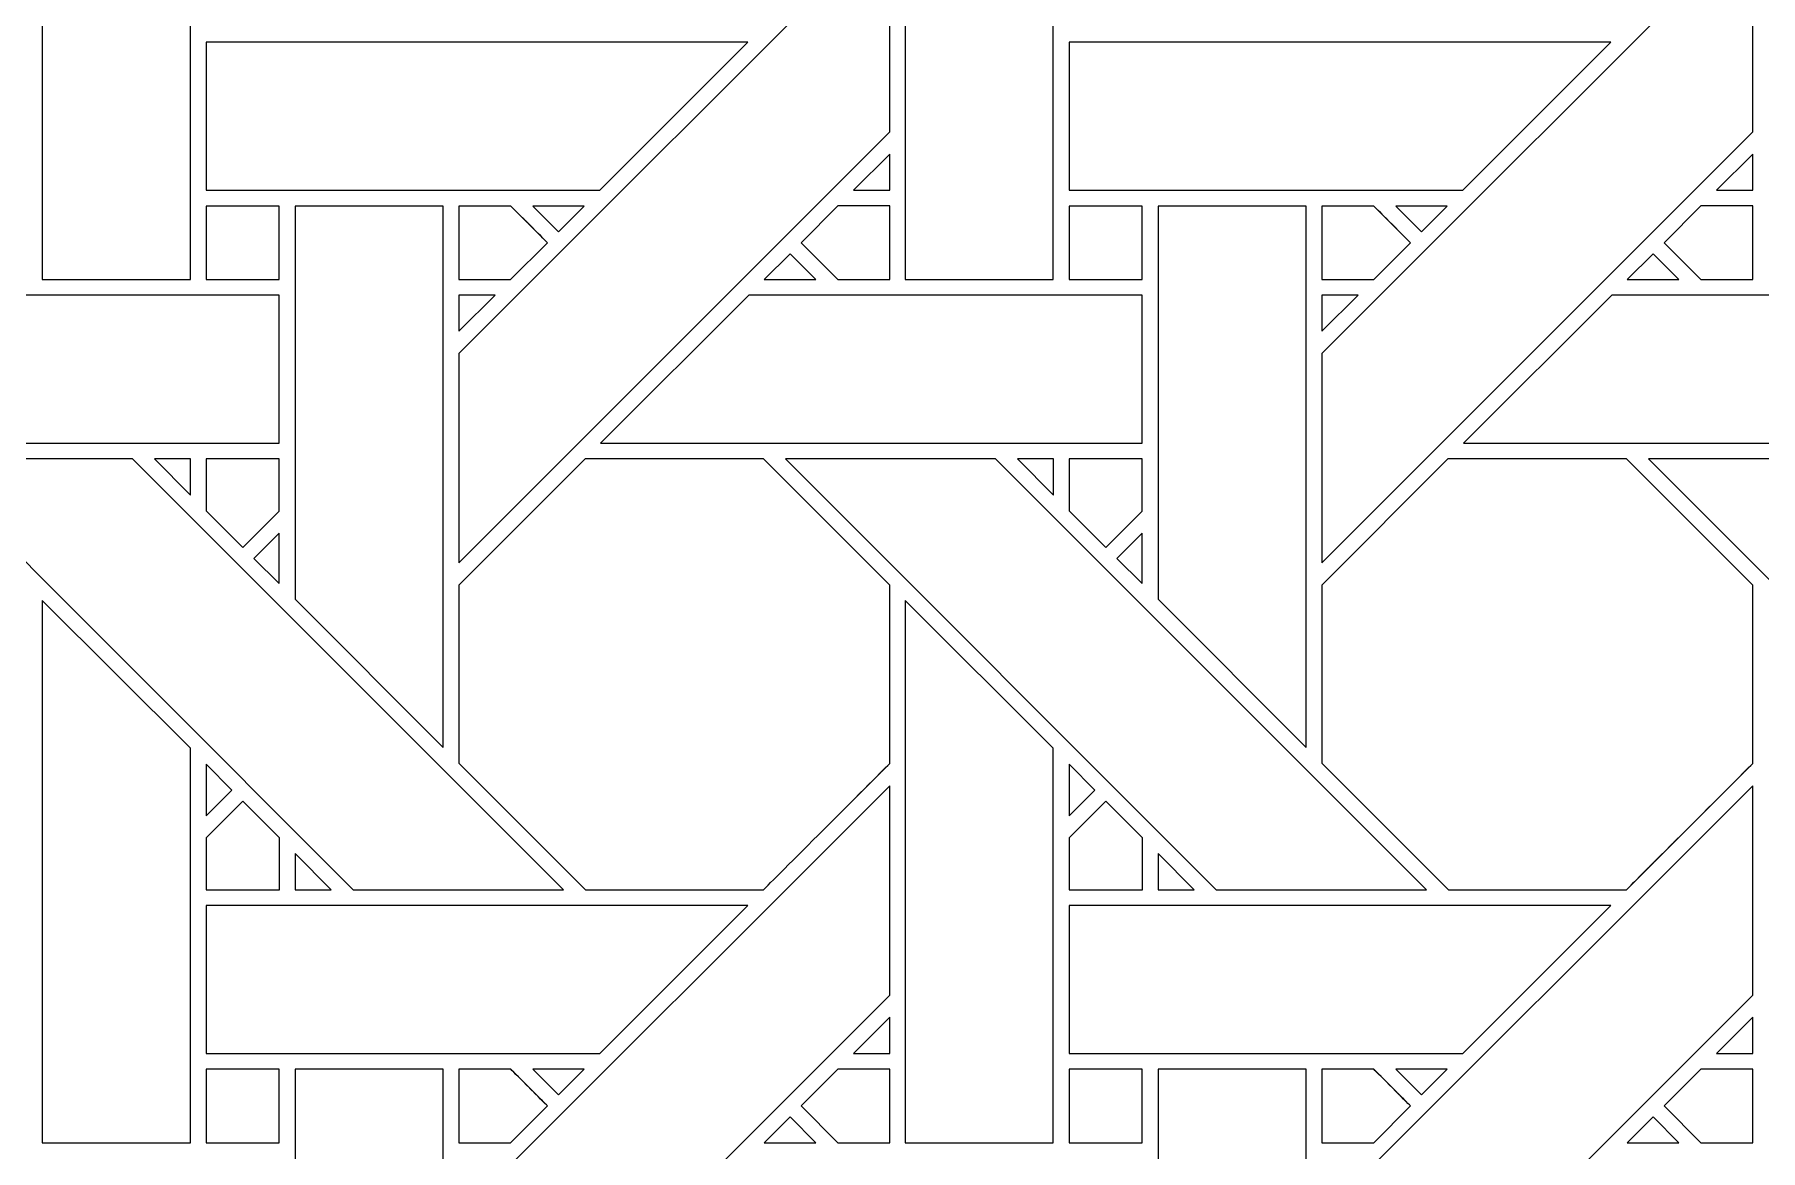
# Model space of a CAD drawing. Header units: inches. Extents: x 8.38 to 16.38, y 5.09 to 13.09.
# Drawn here: x 11.205 to 13.103, y 9.046 to 10.272 of the extents above; entities that cross this region are included whole.
import ezdxf

# ---------------------------------------------------------------- set-up
doc = ezdxf.new("R2010")
doc.units = ezdxf.units.IN
doc.header["$MEASUREMENT"] = 0
doc.layers.add('Design', color=7, linetype='Continuous', lineweight=0)

msp = doc.modelspace()

# ---------------------------------------------------------------- linework, layer by layer
at = {"layer": 'Design'}
for points, knots in [([(12.3829, 13.0948), (10.1737, 13.0948), (8.3829, 11.3039), (8.3829, 9.0948), (8.3829, 6.8856), (10.1737, 5.0948), (12.3829, 5.0948), (14.592, 5.0948), (16.3829, 6.8856), (16.3829, 9.0948), (16.3829, 11.3039), (14.592, 13.0948), (12.3829, 13.0948)], [0, 0, 0, 0, 1, 1, 1, 2, 2, 2, 3, 3, 3, 4, 4, 4, 4]), ([(12.3829, 12.6711), (10.4077, 12.6711), (8.8066, 11.0699), (8.8066, 9.0948), (8.8066, 7.1196), (10.4077, 5.5185), (12.3829, 5.5185), (14.358, 5.5185), (15.9592, 7.1196), (15.9592, 9.0948), (15.9592, 11.0699), (14.358, 12.6711), (12.3829, 12.6711)], [0, 0, 0, 0, 1, 1, 1, 2, 2, 2, 3, 3, 3, 4, 4, 4, 4]), ([(11.2137, 10.0031), (11.2137, 10.0031), (11.2137, 10.599), (11.2137, 10.599), (11.2137, 10.599), (11.3765, 10.4368), (11.3765, 10.4368), (11.3765, 10.4368), (11.3765, 10.0031), (11.3765, 10.0031), (11.3765, 10.0031), (11.2137, 10.0031), (11.2137, 10.0031)], [0, 0, 0, 0, 1, 1, 1, 2, 2, 2, 3, 3, 3, 4, 4, 4, 4]), ([(12.1625, 10.0031), (12.1625, 10.0031), (12.1625, 10.599), (12.1625, 10.599), (12.1625, 10.599), (12.3252, 10.4368), (12.3252, 10.4368), (12.3252, 10.4368), (12.3252, 10.0031), (12.3252, 10.0031), (12.3252, 10.0031), (12.1625, 10.0031), (12.1625, 10.0031)], [0, 0, 0, 0, 1, 1, 1, 2, 2, 2, 3, 3, 3, 4, 4, 4, 4]), ([(12.1453, 10.1654), (12.1453, 10.1654), (11.6717, 9.6917), (11.6717, 9.6917), (11.6717, 9.6917), (11.6717, 9.9218), (11.6717, 9.9218), (11.6717, 9.9218), (12.1453, 10.3954), (12.1453, 10.3954), (12.1453, 10.3954), (12.1453, 10.1654), (12.1453, 10.1654)], [0, 0, 0, 0, 1, 1, 1, 2, 2, 2, 3, 3, 3, 4, 4, 4, 4]), ([(13.0941, 10.1654), (13.0941, 10.1654), (12.6204, 9.6917), (12.6204, 9.6917), (12.6204, 9.6917), (12.6204, 9.9218), (12.6204, 9.9218), (12.6204, 9.9218), (13.0941, 10.3954), (13.0941, 10.3954), (13.0941, 10.3954), (13.0941, 10.1654), (13.0941, 10.1654)], [0, 0, 0, 0, 1, 1, 1, 2, 2, 2, 3, 3, 3, 4, 4, 4, 4]), ([(11.9895, 10.2639), (11.9895, 10.2639), (11.8268, 10.1012), (11.8268, 10.1012), (11.8268, 10.1012), (11.3938, 10.1012), (11.3938, 10.1012), (11.3938, 10.1012), (11.3938, 10.2639), (11.3938, 10.2639), (11.3938, 10.2639), (11.9895, 10.2639), (11.9895, 10.2639)], [0, 0, 0, 0, 1, 1, 1, 2, 2, 2, 3, 3, 3, 4, 4, 4, 4]), ([(12.7755, 10.1012), (12.7755, 10.1012), (12.3425, 10.1012), (12.3425, 10.1012), (12.3425, 10.1012), (12.3425, 10.2639), (12.3425, 10.2639), (12.3425, 10.2639), (12.9382, 10.2639), (12.9382, 10.2639), (12.9382, 10.2639), (12.7755, 10.1012), (12.7755, 10.1012)], [0, 0, 0, 0, 1, 1, 1, 2, 2, 2, 3, 3, 3, 4, 4, 4, 4]), ([(12.1056, 10.1012), (12.1056, 10.1012), (12.1453, 10.141), (12.1453, 10.141), (12.1453, 10.141), (12.1453, 10.1012), (12.1453, 10.1012), (12.1453, 10.1012), (12.1056, 10.1012), (12.1056, 10.1012)], [0, 0, 0, 0, 1, 1, 1, 2, 2, 2, 3, 3, 3, 3]), ([(13.0543, 10.1012), (13.0543, 10.1012), (13.0941, 10.141), (13.0941, 10.141), (13.0941, 10.141), (13.0941, 10.1012), (13.0941, 10.1012), (13.0941, 10.1012), (13.0543, 10.1012), (13.0543, 10.1012)], [0, 0, 0, 0, 1, 1, 1, 2, 2, 2, 3, 3, 3, 3]), ([(11.474, 10.0031), (11.474, 10.0031), (11.3938, 10.0031), (11.3938, 10.0031), (11.3938, 10.0031), (11.3938, 10.0839), (11.3938, 10.0839), (11.3938, 10.0839), (11.474, 10.0839), (11.474, 10.0839), (11.474, 10.0839), (11.474, 10.0031), (11.474, 10.0031)], [0, 0, 0, 0, 1, 1, 1, 2, 2, 2, 3, 3, 3, 4, 4, 4, 4]), ([(11.474, 10.0839), (11.474, 10.0839), (11.474, 10.0031), (11.474, 10.0031), (11.474, 10.0031), (11.3938, 10.0031), (11.3938, 10.0031), (11.3938, 10.0031), (11.3938, 10.0839), (11.3938, 10.0839), (11.3938, 10.0839), (11.474, 10.0839), (11.474, 10.0839)], [0, 0, 0, 0, 1, 1, 1, 2, 2, 2, 3, 3, 3, 4, 4, 4, 4]), ([(11.4916, 9.6517), (11.4916, 9.6517), (11.4916, 10.0839), (11.4916, 10.0839), (11.4916, 10.0839), (11.6545, 10.0839), (11.6545, 10.0839), (11.6545, 10.0839), (11.6545, 9.4888), (11.6545, 9.4888), (11.6545, 9.4888), (11.4916, 9.6517), (11.4916, 9.6517)], [0, 0, 0, 0, 1, 1, 1, 2, 2, 2, 3, 3, 3, 4, 4, 4, 4]), ([(11.7287, 10.0839), (11.7339, 10.0788), (11.7646, 10.048), (11.7691, 10.0436), (11.7691, 10.0436), (11.7286, 10.0032), (11.7286, 10.0032), (11.7286, 10.0032), (11.6717, 10.0032), (11.6717, 10.0032), (11.6717, 10.0032), (11.6717, 10.0839), (11.6717, 10.0839), (11.6717, 10.0839), (11.7287, 10.0839), (11.7287, 10.0839)], [0, 0, 0, 0, 1, 1, 1, 2, 2, 2, 3, 3, 3, 4, 4, 4, 5, 5, 5, 5]), ([(11.7691, 10.0436), (11.7691, 10.0436), (11.7286, 10.0032), (11.7286, 10.0032), (11.7286, 10.0032), (11.6717, 10.0032), (11.6717, 10.0032), (11.6717, 10.0032), (11.6717, 10.0839), (11.6717, 10.0839), (11.6717, 10.0839), (11.7287, 10.0839), (11.7287, 10.0839), (11.7339, 10.0787), (11.7647, 10.0479), (11.7691, 10.0436)], [0, 0, 0, 0, 1, 1, 1, 2, 2, 2, 3, 3, 3, 4, 4, 4, 5, 5, 5, 5]), ([(11.7531, 10.0839), (11.7531, 10.0839), (11.8096, 10.0839), (11.8096, 10.0839), (11.8096, 10.0839), (11.7813, 10.0557), (11.7813, 10.0557), (11.7813, 10.0557), (11.7531, 10.0839), (11.7531, 10.0839)], [0, 0, 0, 0, 1, 1, 1, 2, 2, 2, 3, 3, 3, 3]), ([(12.1453, 10.084), (12.1453, 10.084), (12.1453, 10.0031), (12.1453, 10.0031), (12.1453, 10.0031), (12.0882, 10.0031), (12.0882, 10.0031), (12.0882, 10.0031), (12.0479, 10.0435), (12.0479, 10.0435), (12.0479, 10.0435), (12.0883, 10.084), (12.0883, 10.084), (12.0883, 10.084), (12.1453, 10.084), (12.1453, 10.084)], [0, 0, 0, 0, 1, 1, 1, 2, 2, 2, 3, 3, 3, 4, 4, 4, 5, 5, 5, 5]), ([(12.1453, 10.084), (12.1453, 10.084), (12.1453, 10.0031), (12.1453, 10.0031), (12.1453, 10.0031), (12.0882, 10.0031), (12.0882, 10.0031), (12.0882, 10.0031), (12.0479, 10.0435), (12.0479, 10.0435), (12.0479, 10.0435), (12.0883, 10.084), (12.0883, 10.084), (12.0883, 10.084), (12.1453, 10.084), (12.1453, 10.084)], [0, 0, 0, 0, 1, 1, 1, 2, 2, 2, 3, 3, 3, 4, 4, 4, 5, 5, 5, 5]), ([(12.3425, 10.0839), (12.3425, 10.0839), (12.4228, 10.0839), (12.4228, 10.0839), (12.4228, 10.0839), (12.4228, 10.0031), (12.4228, 10.0031), (12.4228, 10.0031), (12.3425, 10.0031), (12.3425, 10.0031), (12.3425, 10.0031), (12.3425, 10.0839), (12.3425, 10.0839)], [0, 0, 0, 0, 1, 1, 1, 2, 2, 2, 3, 3, 3, 4, 4, 4, 4]), ([(12.3425, 10.0031), (12.3425, 10.0031), (12.3425, 10.0839), (12.3425, 10.0839), (12.3425, 10.0839), (12.4228, 10.0839), (12.4228, 10.0839), (12.4228, 10.0839), (12.4228, 10.0031), (12.4228, 10.0031), (12.4228, 10.0031), (12.3425, 10.0031), (12.3425, 10.0031)], [0, 0, 0, 0, 1, 1, 1, 2, 2, 2, 3, 3, 3, 4, 4, 4, 4]), ([(12.4403, 9.6517), (12.4403, 9.6517), (12.4403, 10.0839), (12.4403, 10.0839), (12.4403, 10.0839), (12.6032, 10.0839), (12.6032, 10.0839), (12.6032, 10.0839), (12.6032, 9.4888), (12.6032, 9.4888), (12.6032, 9.4888), (12.4403, 9.6517), (12.4403, 9.6517)], [0, 0, 0, 0, 1, 1, 1, 2, 2, 2, 3, 3, 3, 4, 4, 4, 4]), ([(12.6204, 10.0032), (12.6204, 10.0032), (12.6204, 10.0839), (12.6204, 10.0839), (12.6204, 10.0839), (12.6775, 10.0839), (12.6775, 10.0839), (12.6826, 10.0788), (12.7134, 10.048), (12.7178, 10.0436), (12.7178, 10.0436), (12.6774, 10.0032), (12.6774, 10.0032), (12.6774, 10.0032), (12.6204, 10.0032), (12.6204, 10.0032)], [0, 0, 0, 0, 1, 1, 1, 2, 2, 2, 3, 3, 3, 4, 4, 4, 5, 5, 5, 5]), ([(12.7019, 10.0595), (12.7019, 10.0595), (12.7178, 10.0436), (12.7178, 10.0436), (12.7178, 10.0436), (12.6774, 10.0032), (12.6774, 10.0032), (12.6774, 10.0032), (12.6204, 10.0032), (12.6204, 10.0032), (12.6204, 10.0032), (12.6204, 10.0839), (12.6204, 10.0839), (12.6204, 10.0839), (12.6775, 10.0839), (12.6775, 10.0839), (12.6828, 10.0786), (12.6927, 10.0688), (12.7019, 10.0595)], [0, 0, 0, 0, 1, 1, 1, 2, 2, 2, 3, 3, 3, 4, 4, 4, 5, 5, 5, 6, 6, 6, 6]), ([(12.7018, 10.0839), (12.7018, 10.0839), (12.7583, 10.0839), (12.7583, 10.0839), (12.7583, 10.0839), (12.73, 10.0557), (12.73, 10.0557), (12.73, 10.0557), (12.7018, 10.0839), (12.7018, 10.0839)], [0, 0, 0, 0, 1, 1, 1, 2, 2, 2, 3, 3, 3, 3]), ([(13.037, 10.0031), (13.037, 10.0031), (12.9966, 10.0435), (12.9966, 10.0435), (12.9966, 10.0435), (13.037, 10.084), (13.037, 10.084), (13.037, 10.084), (13.0941, 10.084), (13.0941, 10.084), (13.0941, 10.084), (13.0941, 10.0031), (13.0941, 10.0031), (13.0941, 10.0031), (13.037, 10.0031), (13.037, 10.0031)], [0, 0, 0, 0, 1, 1, 1, 2, 2, 2, 3, 3, 3, 4, 4, 4, 5, 5, 5, 5]), ([(13.0941, 10.084), (13.0941, 10.084), (13.0941, 10.0031), (13.0941, 10.0031), (13.0941, 10.0031), (13.037, 10.0031), (13.037, 10.0031), (13.037, 10.0031), (12.9966, 10.0435), (12.9966, 10.0435), (12.9966, 10.0435), (13.037, 10.084), (13.037, 10.084), (13.037, 10.084), (13.0941, 10.084), (13.0941, 10.084)], [0, 0, 0, 0, 1, 1, 1, 2, 2, 2, 3, 3, 3, 4, 4, 4, 5, 5, 5, 5]), ([(12.064, 10.0031), (12.064, 10.0031), (12.0075, 10.0031), (12.0075, 10.0031), (12.0075, 10.0031), (12.0358, 10.0314), (12.0358, 10.0314), (12.0358, 10.0314), (12.064, 10.0031), (12.064, 10.0031)], [0, 0, 0, 0, 1, 1, 1, 2, 2, 2, 3, 3, 3, 3]), ([(13.0127, 10.0031), (13.0127, 10.0031), (12.9562, 10.0031), (12.9562, 10.0031), (12.9562, 10.0031), (12.9845, 10.0314), (12.9845, 10.0314), (12.9845, 10.0314), (13.0127, 10.0031), (13.0127, 10.0031)], [0, 0, 0, 0, 1, 1, 1, 2, 2, 2, 3, 3, 3, 3]), ([(11.4741, 9.986), (11.4741, 9.986), (11.4741, 9.8232), (11.4741, 9.8232), (11.4741, 9.8232), (10.8788, 9.8232), (10.8788, 9.8232), (10.8788, 9.8232), (11.0416, 9.986), (11.0416, 9.986), (11.0416, 9.986), (11.4741, 9.986), (11.4741, 9.986)], [0, 0, 0, 0, 1, 1, 1, 2, 2, 2, 3, 3, 3, 4, 4, 4, 4]), ([(11.7115, 9.986), (11.7115, 9.986), (11.6717, 9.9462), (11.6717, 9.9462), (11.6717, 9.9462), (11.6717, 9.986), (11.6717, 9.986), (11.6717, 9.986), (11.7115, 9.986), (11.7115, 9.986)], [0, 0, 0, 0, 1, 1, 1, 2, 2, 2, 3, 3, 3, 3]), ([(12.4228, 9.986), (12.4228, 9.986), (12.4228, 9.8232), (12.4228, 9.8232), (12.4228, 9.8232), (11.8275, 9.8232), (11.8275, 9.8232), (11.8275, 9.8232), (11.9904, 9.986), (11.9904, 9.986), (11.9904, 9.986), (12.4228, 9.986), (12.4228, 9.986)], [0, 0, 0, 0, 1, 1, 1, 2, 2, 2, 3, 3, 3, 4, 4, 4, 4]), ([(12.6602, 9.986), (12.6602, 9.986), (12.6204, 9.9462), (12.6204, 9.9462), (12.6204, 9.9462), (12.6204, 9.986), (12.6204, 9.986), (12.6204, 9.986), (12.6602, 9.986), (12.6602, 9.986)], [0, 0, 0, 0, 1, 1, 1, 2, 2, 2, 3, 3, 3, 3]), ([(13.3715, 9.986), (13.3715, 9.986), (13.3715, 9.8232), (13.3715, 9.8232), (13.3715, 9.8232), (12.7762, 9.8232), (12.7762, 9.8232), (12.7762, 9.8232), (12.9391, 9.986), (12.9391, 9.986), (12.9391, 9.986), (13.3715, 9.986), (13.3715, 9.986)], [0, 0, 0, 0, 1, 1, 1, 2, 2, 2, 3, 3, 3, 4, 4, 4, 4]), ([(11.7867, 9.3324), (11.7867, 9.3324), (11.5556, 9.3324), (11.5556, 9.3324), (11.5556, 9.3324), (11.0821, 9.8061), (11.0821, 9.8061), (11.0821, 9.8061), (11.313, 9.8061), (11.313, 9.8061), (11.313, 9.8061), (11.7867, 9.3324), (11.7867, 9.3324)], [0, 0, 0, 0, 1, 1, 1, 2, 2, 2, 3, 3, 3, 4, 4, 4, 4]), ([(11.3372, 9.8061), (11.3372, 9.8061), (11.3766, 9.8061), (11.3766, 9.8061), (11.3766, 9.8061), (11.3766, 9.7662), (11.3766, 9.7662), (11.3766, 9.7662), (11.3372, 9.8061), (11.3372, 9.8061)], [0, 0, 0, 0, 1, 1, 1, 2, 2, 2, 3, 3, 3, 3]), ([(11.474, 9.8061), (11.474, 9.8061), (11.474, 9.7485), (11.474, 9.7485), (11.474, 9.7485), (11.4341, 9.7085), (11.4341, 9.7085), (11.4341, 9.7085), (11.3938, 9.7489), (11.3938, 9.7489), (11.3938, 9.7489), (11.3938, 9.8061), (11.3938, 9.8061), (11.3938, 9.8061), (11.474, 9.8061), (11.474, 9.8061)], [0, 0, 0, 0, 1, 1, 1, 2, 2, 2, 3, 3, 3, 4, 4, 4, 5, 5, 5, 5]), ([(11.474, 9.7485), (11.474, 9.7485), (11.4341, 9.7085), (11.4341, 9.7085), (11.4341, 9.7085), (11.3938, 9.7489), (11.3938, 9.7489), (11.3938, 9.7489), (11.3938, 9.8061), (11.3938, 9.8061), (11.3938, 9.8061), (11.474, 9.8061), (11.474, 9.8061), (11.474, 9.8061), (11.474, 9.7485), (11.474, 9.7485)], [0, 0, 0, 0, 1, 1, 1, 2, 2, 2, 3, 3, 3, 4, 4, 4, 5, 5, 5, 5]), ([(11.8104, 9.8061), (11.8104, 9.8061), (12.0066, 9.8061), (12.0066, 9.8061), (12.0066, 9.8061), (12.1453, 9.6673), (12.1453, 9.6673), (12.1453, 9.6673), (12.1453, 9.4711), (12.1453, 9.4711), (12.1275, 9.4532), (12.0156, 9.3414), (12.0066, 9.3324), (12.0066, 9.3324), (11.8109, 9.3324), (11.8109, 9.3324), (11.8109, 9.3324), (11.6717, 9.4717), (11.6717, 9.4717), (11.6717, 9.4717), (11.6717, 9.6673), (11.6717, 9.6673), (11.6717, 9.6673), (11.8104, 9.8061), (11.8104, 9.8061)], [0, 0, 0, 0, 1, 1, 1, 2, 2, 2, 3, 3, 3, 4, 4, 4, 5, 5, 5, 6, 6, 6, 7, 7, 7, 8, 8, 8, 8]), ([(12.1453, 9.4711), (12.1274, 9.4531), (12.0155, 9.3414), (12.0066, 9.3324), (12.0066, 9.3324), (11.8109, 9.3324), (11.8109, 9.3324), (11.8109, 9.3324), (11.6717, 9.4717), (11.6717, 9.4717), (11.6717, 9.4717), (11.6717, 9.6673), (11.6717, 9.6673), (11.6717, 9.6673), (11.8104, 9.8061), (11.8104, 9.8061), (11.8104, 9.8061), (12.0066, 9.8061), (12.0066, 9.8061), (12.0066, 9.8061), (12.1453, 9.6673), (12.1453, 9.6673), (12.1453, 9.6673), (12.1453, 9.4711), (12.1453, 9.4711)], [0, 0, 0, 0, 1, 1, 1, 2, 2, 2, 3, 3, 3, 4, 4, 4, 5, 5, 5, 6, 6, 6, 7, 7, 7, 8, 8, 8, 8]), ([(12.7354, 9.3324), (12.7354, 9.3324), (12.5044, 9.3324), (12.5044, 9.3324), (12.5044, 9.3324), (12.0308, 9.8061), (12.0308, 9.8061), (12.0308, 9.8061), (12.2618, 9.8061), (12.2618, 9.8061), (12.2618, 9.8061), (12.7354, 9.3324), (12.7354, 9.3324)], [0, 0, 0, 0, 1, 1, 1, 2, 2, 2, 3, 3, 3, 4, 4, 4, 4]), ([(12.2859, 9.8061), (12.2859, 9.8061), (12.3253, 9.8061), (12.3253, 9.8061), (12.3253, 9.8061), (12.3253, 9.7662), (12.3253, 9.7662), (12.3253, 9.7662), (12.2859, 9.8061), (12.2859, 9.8061)], [0, 0, 0, 0, 1, 1, 1, 2, 2, 2, 3, 3, 3, 3]), ([(12.4228, 9.8061), (12.4228, 9.8061), (12.4228, 9.7485), (12.4228, 9.7485), (12.4228, 9.7485), (12.3828, 9.7085), (12.3828, 9.7085), (12.3828, 9.7085), (12.3425, 9.7489), (12.3425, 9.7489), (12.3425, 9.7489), (12.3425, 9.8061), (12.3425, 9.8061), (12.3425, 9.8061), (12.4228, 9.8061), (12.4228, 9.8061)], [0, 0, 0, 0, 1, 1, 1, 2, 2, 2, 3, 3, 3, 4, 4, 4, 5, 5, 5, 5]), ([(12.4228, 9.7485), (12.4228, 9.7485), (12.3828, 9.7085), (12.3828, 9.7085), (12.3828, 9.7085), (12.3425, 9.7489), (12.3425, 9.7489), (12.3425, 9.7489), (12.3425, 9.8061), (12.3425, 9.8061), (12.3425, 9.8061), (12.4228, 9.8061), (12.4228, 9.8061), (12.4228, 9.8061), (12.4228, 9.7485), (12.4228, 9.7485)], [0, 0, 0, 0, 1, 1, 1, 2, 2, 2, 3, 3, 3, 4, 4, 4, 5, 5, 5, 5]), ([(12.9553, 9.3324), (12.9553, 9.3324), (12.7596, 9.3324), (12.7596, 9.3324), (12.7596, 9.3324), (12.6204, 9.4717), (12.6204, 9.4717), (12.6204, 9.4717), (12.6204, 9.6673), (12.6204, 9.6673), (12.6204, 9.6673), (12.7591, 9.8061), (12.7591, 9.8061), (12.7591, 9.8061), (12.9553, 9.8061), (12.9553, 9.8061), (12.9553, 9.8061), (13.0941, 9.6673), (13.0941, 9.6673), (13.0941, 9.6673), (13.0941, 9.4711), (13.0941, 9.4711), (13.0763, 9.4532), (12.9643, 9.3414), (12.9553, 9.3324)], [0, 0, 0, 0, 1, 1, 1, 2, 2, 2, 3, 3, 3, 4, 4, 4, 5, 5, 5, 6, 6, 6, 7, 7, 7, 8, 8, 8, 8]), ([(13.0941, 9.6673), (13.0941, 9.6673), (13.0941, 9.4711), (13.0941, 9.4711), (13.0759, 9.4529), (12.9641, 9.3412), (12.9553, 9.3324), (12.9553, 9.3324), (12.7596, 9.3324), (12.7596, 9.3324), (12.7596, 9.3324), (12.6204, 9.4717), (12.6204, 9.4717), (12.6204, 9.4717), (12.6204, 9.6673), (12.6204, 9.6673), (12.6204, 9.6673), (12.7591, 9.8061), (12.7591, 9.8061), (12.7591, 9.8061), (12.9553, 9.8061), (12.9553, 9.8061), (12.9553, 9.8061), (13.0941, 9.6673), (13.0941, 9.6673)], [0, 0, 0, 0, 1, 1, 1, 2, 2, 2, 3, 3, 3, 4, 4, 4, 5, 5, 5, 6, 6, 6, 7, 7, 7, 8, 8, 8, 8]), ([(13.6841, 9.3324), (13.6841, 9.3324), (13.4531, 9.3324), (13.4531, 9.3324), (13.4531, 9.3324), (12.9795, 9.8061), (12.9795, 9.8061), (12.9795, 9.8061), (13.2105, 9.8061), (13.2105, 9.8061), (13.2105, 9.8061), (13.6841, 9.3324), (13.6841, 9.3324)], [0, 0, 0, 0, 1, 1, 1, 2, 2, 2, 3, 3, 3, 4, 4, 4, 4]), ([(11.4741, 9.7242), (11.4741, 9.7242), (11.4741, 9.6691), (11.4741, 9.6691), (11.4741, 9.6691), (11.4463, 9.6964), (11.4463, 9.6964), (11.4463, 9.6964), (11.4741, 9.7242), (11.4741, 9.7242)], [0, 0, 0, 0, 1, 1, 1, 2, 2, 2, 3, 3, 3, 3]), ([(12.4228, 9.7242), (12.4228, 9.7242), (12.4228, 9.6691), (12.4228, 9.6691), (12.4228, 9.6691), (12.395, 9.6964), (12.395, 9.6964), (12.395, 9.6964), (12.4228, 9.7242), (12.4228, 9.7242)], [0, 0, 0, 0, 1, 1, 1, 2, 2, 2, 3, 3, 3, 3]), ([(11.3765, 9.4881), (11.3765, 9.4881), (11.3765, 9.0544), (11.3765, 9.0544), (11.3765, 9.0544), (11.2137, 9.0544), (11.2137, 9.0544), (11.2137, 9.0544), (11.2137, 9.6502), (11.2137, 9.6502), (11.2137, 9.6502), (11.3765, 9.4881), (11.3765, 9.4881)], [0, 0, 0, 0, 1, 1, 1, 2, 2, 2, 3, 3, 3, 4, 4, 4, 4]), ([(12.1625, 9.0544), (12.1625, 9.0544), (12.1625, 9.6502), (12.1625, 9.6502), (12.1625, 9.6502), (12.3252, 9.4881), (12.3252, 9.4881), (12.3252, 9.4881), (12.3252, 9.0544), (12.3252, 9.0544), (12.3252, 9.0544), (12.1625, 9.0544), (12.1625, 9.0544)], [0, 0, 0, 0, 1, 1, 1, 2, 2, 2, 3, 3, 3, 4, 4, 4, 4]), ([(11.3938, 9.4138), (11.3938, 9.4138), (11.3938, 9.4706), (11.3938, 9.4706), (11.3938, 9.4706), (11.422, 9.442), (11.422, 9.442), (11.422, 9.442), (11.3938, 9.4138), (11.3938, 9.4138)], [0, 0, 0, 0, 1, 1, 1, 2, 2, 2, 3, 3, 3, 3]), ([(12.3425, 9.4138), (12.3425, 9.4138), (12.3425, 9.4706), (12.3425, 9.4706), (12.3425, 9.4706), (12.3707, 9.442), (12.3707, 9.442), (12.3707, 9.442), (12.3425, 9.4138), (12.3425, 9.4138)], [0, 0, 0, 0, 1, 1, 1, 2, 2, 2, 3, 3, 3, 3]), ([(12.1453, 9.2166), (12.1453, 9.2166), (11.6717, 8.743), (11.6717, 8.743), (11.6717, 8.743), (11.6717, 8.9731), (11.6717, 8.9731), (11.6717, 8.9731), (12.1453, 9.4467), (12.1453, 9.4467), (12.1453, 9.4467), (12.1453, 9.2166), (12.1453, 9.2166)], [0, 0, 0, 0, 1, 1, 1, 2, 2, 2, 3, 3, 3, 4, 4, 4, 4]), ([(13.0941, 9.2166), (13.0941, 9.2166), (12.6204, 8.743), (12.6204, 8.743), (12.6204, 8.743), (12.6204, 8.9731), (12.6204, 8.9731), (12.6204, 8.9731), (13.0941, 9.4467), (13.0941, 9.4467), (13.0941, 9.4467), (13.0941, 9.2166), (13.0941, 9.2166)], [0, 0, 0, 0, 1, 1, 1, 2, 2, 2, 3, 3, 3, 4, 4, 4, 4]), ([(11.3938, 9.3322), (11.3938, 9.3322), (11.3938, 9.3895), (11.3938, 9.3895), (11.3938, 9.3895), (11.4341, 9.4298), (11.4341, 9.4298), (11.4341, 9.4298), (11.4745, 9.3895), (11.4745, 9.3895), (11.4745, 9.3895), (11.4745, 9.3322), (11.4745, 9.3322), (11.4745, 9.3322), (11.3938, 9.3322), (11.3938, 9.3322)], [0, 0, 0, 0, 1, 1, 1, 2, 2, 2, 3, 3, 3, 4, 4, 4, 5, 5, 5, 5]), ([(11.3938, 9.3322), (11.3938, 9.3322), (11.3938, 9.3895), (11.3938, 9.3895), (11.3938, 9.3895), (11.4341, 9.4298), (11.4341, 9.4298), (11.4341, 9.4298), (11.4745, 9.3895), (11.4745, 9.3895), (11.4745, 9.3895), (11.4745, 9.3322), (11.4745, 9.3322), (11.4745, 9.3322), (11.3938, 9.3322), (11.3938, 9.3322)], [0, 0, 0, 0, 1, 1, 1, 2, 2, 2, 3, 3, 3, 4, 4, 4, 5, 5, 5, 5]), ([(12.3425, 9.3322), (12.3425, 9.3322), (12.3425, 9.3895), (12.3425, 9.3895), (12.3425, 9.3895), (12.3829, 9.4298), (12.3829, 9.4298), (12.3829, 9.4298), (12.4232, 9.3895), (12.4232, 9.3895), (12.4232, 9.3895), (12.4232, 9.3322), (12.4232, 9.3322), (12.4232, 9.3322), (12.3425, 9.3322), (12.3425, 9.3322)], [0, 0, 0, 0, 1, 1, 1, 2, 2, 2, 3, 3, 3, 4, 4, 4, 5, 5, 5, 5]), ([(12.3829, 9.4298), (12.3829, 9.4298), (12.4232, 9.3895), (12.4232, 9.3895), (12.4232, 9.3895), (12.4232, 9.3322), (12.4232, 9.3322), (12.4232, 9.3322), (12.3425, 9.3322), (12.3425, 9.3322), (12.3425, 9.3322), (12.3425, 9.3895), (12.3425, 9.3895), (12.3425, 9.3895), (12.3829, 9.4298), (12.3829, 9.4298)], [0, 0, 0, 0, 1, 1, 1, 2, 2, 2, 3, 3, 3, 4, 4, 4, 5, 5, 5, 5]), ([(11.5314, 9.3324), (11.5314, 9.3324), (11.4917, 9.3324), (11.4917, 9.3324), (11.4917, 9.3324), (11.4917, 9.3722), (11.4917, 9.3722), (11.4917, 9.3722), (11.5314, 9.3324), (11.5314, 9.3324)], [0, 0, 0, 0, 1, 1, 1, 2, 2, 2, 3, 3, 3, 3]), ([(12.4405, 9.3324), (12.4405, 9.3324), (12.4405, 9.3722), (12.4405, 9.3722), (12.4405, 9.3722), (12.4802, 9.3324), (12.4802, 9.3324), (12.4802, 9.3324), (12.4405, 9.3324), (12.4405, 9.3324)], [0, 0, 0, 0, 1, 1, 1, 2, 2, 2, 3, 3, 3, 3]), ([(11.3938, 9.1525), (11.3938, 9.1525), (11.3938, 9.3152), (11.3938, 9.3152), (11.3938, 9.3152), (11.9895, 9.3152), (11.9895, 9.3152), (11.9895, 9.3152), (11.8268, 9.1525), (11.8268, 9.1525), (11.8268, 9.1525), (11.3938, 9.1525), (11.3938, 9.1525)], [0, 0, 0, 0, 1, 1, 1, 2, 2, 2, 3, 3, 3, 4, 4, 4, 4]), ([(12.9382, 9.3152), (12.9382, 9.3152), (12.7755, 9.1525), (12.7755, 9.1525), (12.7755, 9.1525), (12.3425, 9.1525), (12.3425, 9.1525), (12.3425, 9.1525), (12.3425, 9.3152), (12.3425, 9.3152), (12.3425, 9.3152), (12.9382, 9.3152), (12.9382, 9.3152)], [0, 0, 0, 0, 1, 1, 1, 2, 2, 2, 3, 3, 3, 4, 4, 4, 4]), ([(12.1056, 9.1525), (12.1056, 9.1525), (12.1453, 9.1923), (12.1453, 9.1923), (12.1453, 9.1923), (12.1453, 9.1525), (12.1453, 9.1525), (12.1453, 9.1525), (12.1056, 9.1525), (12.1056, 9.1525)], [0, 0, 0, 0, 1, 1, 1, 2, 2, 2, 3, 3, 3, 3]), ([(13.0543, 9.1525), (13.0543, 9.1525), (13.0941, 9.1923), (13.0941, 9.1923), (13.0941, 9.1923), (13.0941, 9.1525), (13.0941, 9.1525), (13.0941, 9.1525), (13.0543, 9.1525), (13.0543, 9.1525)], [0, 0, 0, 0, 1, 1, 1, 2, 2, 2, 3, 3, 3, 3]), ([(11.474, 9.0544), (11.474, 9.0544), (11.3938, 9.0544), (11.3938, 9.0544), (11.3938, 9.0544), (11.3938, 9.1352), (11.3938, 9.1352), (11.3938, 9.1352), (11.474, 9.1352), (11.474, 9.1352), (11.474, 9.1352), (11.474, 9.0544), (11.474, 9.0544)], [0, 0, 0, 0, 1, 1, 1, 2, 2, 2, 3, 3, 3, 4, 4, 4, 4]), ([(11.3938, 9.1352), (11.3938, 9.1352), (11.474, 9.1352), (11.474, 9.1352), (11.474, 9.1352), (11.474, 9.0544), (11.474, 9.0544), (11.474, 9.0544), (11.3938, 9.0544), (11.3938, 9.0544), (11.3938, 9.0544), (11.3938, 9.1352), (11.3938, 9.1352)], [0, 0, 0, 0, 1, 1, 1, 2, 2, 2, 3, 3, 3, 4, 4, 4, 4]), ([(11.6545, 9.1352), (11.6545, 9.1352), (11.6545, 8.5401), (11.6545, 8.5401), (11.6545, 8.5401), (11.4916, 8.703), (11.4916, 8.703), (11.4916, 8.703), (11.4916, 9.1352), (11.4916, 9.1352), (11.4916, 9.1352), (11.6545, 9.1352), (11.6545, 9.1352)], [0, 0, 0, 0, 1, 1, 1, 2, 2, 2, 3, 3, 3, 4, 4, 4, 4]), ([(11.7287, 9.1352), (11.7339, 9.1301), (11.7646, 9.0993), (11.7691, 9.0948), (11.7691, 9.0948), (11.7286, 9.0544), (11.7286, 9.0544), (11.7286, 9.0544), (11.6717, 9.0544), (11.6717, 9.0544), (11.6717, 9.0544), (11.6717, 9.1352), (11.6717, 9.1352), (11.6717, 9.1352), (11.7287, 9.1352), (11.7287, 9.1352)], [0, 0, 0, 0, 1, 1, 1, 2, 2, 2, 3, 3, 3, 4, 4, 4, 5, 5, 5, 5]), ([(11.7691, 9.0948), (11.7691, 9.0948), (11.7286, 9.0544), (11.7286, 9.0544), (11.7286, 9.0544), (11.6717, 9.0544), (11.6717, 9.0544), (11.6717, 9.0544), (11.6717, 9.1352), (11.6717, 9.1352), (11.6717, 9.1352), (11.7287, 9.1352), (11.7287, 9.1352), (11.7341, 9.1298), (11.7691, 9.0948), (11.7691, 9.0948)], [0, 0, 0, 0, 1, 1, 1, 2, 2, 2, 3, 3, 3, 4, 4, 4, 5, 5, 5, 5]), ([(11.7531, 9.1352), (11.7531, 9.1352), (11.8096, 9.1352), (11.8096, 9.1352), (11.8096, 9.1352), (11.7813, 9.107), (11.7813, 9.107), (11.7813, 9.107), (11.7531, 9.1352), (11.7531, 9.1352)], [0, 0, 0, 0, 1, 1, 1, 2, 2, 2, 3, 3, 3, 3]), ([(12.1453, 9.1352), (12.1453, 9.1352), (12.1453, 9.0544), (12.1453, 9.0544), (12.1453, 9.0544), (12.0882, 9.0544), (12.0882, 9.0544), (12.0882, 9.0544), (12.0479, 9.0948), (12.0479, 9.0948), (12.0479, 9.0948), (12.0883, 9.1352), (12.0883, 9.1352), (12.0883, 9.1352), (12.1453, 9.1352), (12.1453, 9.1352)], [0, 0, 0, 0, 1, 1, 1, 2, 2, 2, 3, 3, 3, 4, 4, 4, 5, 5, 5, 5]), ([(12.1453, 9.1352), (12.1453, 9.1352), (12.1453, 9.0544), (12.1453, 9.0544), (12.1453, 9.0544), (12.0882, 9.0544), (12.0882, 9.0544), (12.0882, 9.0544), (12.0479, 9.0948), (12.0479, 9.0948), (12.0479, 9.0948), (12.0883, 9.1352), (12.0883, 9.1352), (12.0883, 9.1352), (12.1453, 9.1352), (12.1453, 9.1352)], [0, 0, 0, 0, 1, 1, 1, 2, 2, 2, 3, 3, 3, 4, 4, 4, 5, 5, 5, 5]), ([(12.3425, 9.1352), (12.3425, 9.1352), (12.4228, 9.1352), (12.4228, 9.1352), (12.4228, 9.1352), (12.4228, 9.0544), (12.4228, 9.0544), (12.4228, 9.0544), (12.3425, 9.0544), (12.3425, 9.0544), (12.3425, 9.0544), (12.3425, 9.1352), (12.3425, 9.1352)], [0, 0, 0, 0, 1, 1, 1, 2, 2, 2, 3, 3, 3, 4, 4, 4, 4]), ([(12.4228, 9.1352), (12.4228, 9.1352), (12.4228, 9.0544), (12.4228, 9.0544), (12.4228, 9.0544), (12.3425, 9.0544), (12.3425, 9.0544), (12.3425, 9.0544), (12.3425, 9.1352), (12.3425, 9.1352), (12.3425, 9.1352), (12.4228, 9.1352), (12.4228, 9.1352)], [0, 0, 0, 0, 1, 1, 1, 2, 2, 2, 3, 3, 3, 4, 4, 4, 4]), ([(12.6032, 9.1352), (12.6032, 9.1352), (12.6032, 8.5401), (12.6032, 8.5401), (12.6032, 8.5401), (12.4403, 8.703), (12.4403, 8.703), (12.4403, 8.703), (12.4403, 9.1352), (12.4403, 9.1352), (12.4403, 9.1352), (12.6032, 9.1352), (12.6032, 9.1352)], [0, 0, 0, 0, 1, 1, 1, 2, 2, 2, 3, 3, 3, 4, 4, 4, 4]), ([(12.6204, 9.0544), (12.6204, 9.0544), (12.6204, 9.1352), (12.6204, 9.1352), (12.6204, 9.1352), (12.6775, 9.1352), (12.6775, 9.1352), (12.6826, 9.1301), (12.7134, 9.0993), (12.7178, 9.0948), (12.7178, 9.0948), (12.6774, 9.0544), (12.6774, 9.0544), (12.6774, 9.0544), (12.6204, 9.0544), (12.6204, 9.0544)], [0, 0, 0, 0, 1, 1, 1, 2, 2, 2, 3, 3, 3, 4, 4, 4, 5, 5, 5, 5]), ([(12.7178, 9.0948), (12.7178, 9.0948), (12.6774, 9.0544), (12.6774, 9.0544), (12.6774, 9.0544), (12.6204, 9.0544), (12.6204, 9.0544), (12.6204, 9.0544), (12.6204, 9.1352), (12.6204, 9.1352), (12.6204, 9.1352), (12.6775, 9.1352), (12.6775, 9.1352), (12.6829, 9.1298), (12.7137, 9.0989), (12.7178, 9.0948)], [0, 0, 0, 0, 1, 1, 1, 2, 2, 2, 3, 3, 3, 4, 4, 4, 5, 5, 5, 5]), ([(12.7018, 9.1352), (12.7018, 9.1352), (12.7583, 9.1352), (12.7583, 9.1352), (12.7583, 9.1352), (12.73, 9.107), (12.73, 9.107), (12.73, 9.107), (12.7018, 9.1352), (12.7018, 9.1352)], [0, 0, 0, 0, 1, 1, 1, 2, 2, 2, 3, 3, 3, 3]), ([(13.037, 9.0544), (13.037, 9.0544), (12.9966, 9.0948), (12.9966, 9.0948), (12.9966, 9.0948), (13.037, 9.1352), (13.037, 9.1352), (13.037, 9.1352), (13.0941, 9.1352), (13.0941, 9.1352), (13.0941, 9.1352), (13.0941, 9.0544), (13.0941, 9.0544), (13.0941, 9.0544), (13.037, 9.0544), (13.037, 9.0544)], [0, 0, 0, 0, 1, 1, 1, 2, 2, 2, 3, 3, 3, 4, 4, 4, 5, 5, 5, 5]), ([(13.0941, 9.1352), (13.0941, 9.1352), (13.0941, 9.0544), (13.0941, 9.0544), (13.0941, 9.0544), (13.037, 9.0544), (13.037, 9.0544), (13.037, 9.0544), (12.9966, 9.0948), (12.9966, 9.0948), (12.9966, 9.0948), (13.037, 9.1352), (13.037, 9.1352), (13.037, 9.1352), (13.0941, 9.1352), (13.0941, 9.1352)], [0, 0, 0, 0, 1, 1, 1, 2, 2, 2, 3, 3, 3, 4, 4, 4, 5, 5, 5, 5]), ([(12.064, 9.0544), (12.064, 9.0544), (12.0075, 9.0544), (12.0075, 9.0544), (12.0075, 9.0544), (12.0358, 9.0827), (12.0358, 9.0827), (12.0358, 9.0827), (12.064, 9.0544), (12.064, 9.0544)], [0, 0, 0, 0, 1, 1, 1, 2, 2, 2, 3, 3, 3, 3]), ([(13.0127, 9.0544), (13.0127, 9.0544), (12.9562, 9.0544), (12.9562, 9.0544), (12.9562, 9.0544), (12.9845, 9.0827), (12.9845, 9.0827), (12.9845, 9.0827), (13.0127, 9.0544), (13.0127, 9.0544)], [0, 0, 0, 0, 1, 1, 1, 2, 2, 2, 3, 3, 3, 3])]:
    msp.add_open_spline(points, degree=3, knots=knots, dxfattribs=at)

doc.saveas('drawing.dxf')
